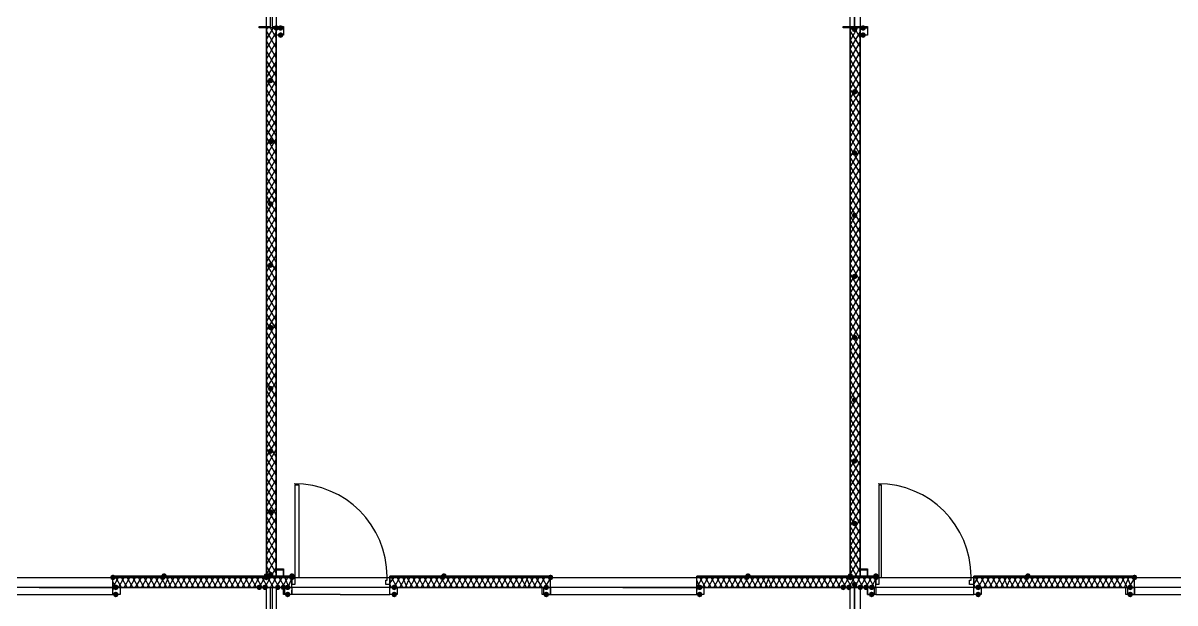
# Model space of a CAD drawing. Header units: millimetres. Extents: x 0 to 420, y 0 to 297.
# Drawn here: x 300.34 to 334.67, y 186.94 to 204.24 of the extents above; entities that cross this region are included whole.
import ezdxf

# ---------------------------------------------------------------- set-up
doc = ezdxf.new("R2010")
doc.units = ezdxf.units.MM
doc.layers.get('0').update_dxf_attribs({"linetype": 'CONTINUOUS'})

msp = doc.modelspace()

# ---------------------------------------------------------------- hatches: boundary and pattern name
at = {"true_color": 0x000007}
for points in [[(307.975, 204.089), (307.950129, 204.029204), (307.890333, 204.004333), (307.830538, 204.029204), (307.805667, 204.089), (307.830537, 204.148796), (307.890333, 204.173667), (307.950129, 204.148796)], [(308.102, 204.089), (308.077129, 204.029204), (308.017333, 204.004333), (307.957538, 204.029204), (307.932667, 204.089), (307.957537, 204.148796), (308.017333, 204.173667), (308.077129, 204.148796)], [(308.102, 203.877333), (308.077129, 203.817537), (308.017333, 203.792667), (307.957538, 203.817537), (307.932667, 203.877333), (307.957537, 203.937129), (308.017333, 203.962), (308.077129, 203.937129)], [(325.204667, 204.046667), (325.179796, 203.986871), (325.12, 203.962), (325.060204, 203.986871), (325.035333, 204.046667), (325.060204, 204.106462), (325.12, 204.131333), (325.179796, 204.106463)], [(325.458667, 204.089), (325.433796, 204.029204), (325.374, 204.004333), (325.314204, 204.029204), (325.289333, 204.089), (325.314204, 204.148796), (325.374, 204.173667), (325.433796, 204.148796)], [(325.458667, 203.877333), (325.433796, 203.817537), (325.374, 203.792667), (325.314204, 203.817537), (325.289333, 203.877333), (325.314204, 203.937129), (325.374, 203.962), (325.433796, 203.937129)], [(307.805667, 202.522667), (307.780796, 202.462871), (307.721, 202.438), (307.661204, 202.462871), (307.636333, 202.522667), (307.661204, 202.582462), (307.721, 202.607333), (307.780796, 202.582463)], [(325.204667, 202.184), (325.179796, 202.124204), (325.12, 202.099333), (325.060204, 202.124204), (325.035333, 202.184), (325.060204, 202.243796), (325.12, 202.268667), (325.179796, 202.243796)], [(307.805667, 200.702333), (307.780796, 200.642537), (307.721, 200.617667), (307.661204, 200.642537), (307.636333, 200.702333), (307.661204, 200.762129), (307.721, 200.787), (307.780796, 200.762129)], [(325.204667, 200.363667), (325.179796, 200.303871), (325.12, 200.279), (325.060204, 200.303871), (325.035333, 200.363667), (325.060204, 200.423462), (325.12, 200.448333), (325.179796, 200.423463)], [(307.805667, 198.839667), (307.780796, 198.779871), (307.721, 198.755), (307.661204, 198.779871), (307.636333, 198.839667), (307.661204, 198.899462), (307.721, 198.924333), (307.780796, 198.899463)], [(325.204667, 198.501), (325.179796, 198.441204), (325.12, 198.416333), (325.060204, 198.441204), (325.035333, 198.501), (325.060204, 198.560796), (325.12, 198.585667), (325.179796, 198.560796)], [(307.805667, 197.019333), (307.780796, 196.959537), (307.721, 196.934667), (307.661204, 196.959537), (307.636333, 197.019333), (307.661204, 197.079129), (307.721, 197.104), (307.780796, 197.079129)], [(325.204667, 196.680667), (325.179796, 196.620871), (325.12, 196.596), (325.060204, 196.620871), (325.035333, 196.680667), (325.060204, 196.740462), (325.12, 196.765333), (325.179796, 196.740463)], [(307.805667, 195.156667), (307.780796, 195.096871), (307.721, 195.072), (307.661204, 195.096871), (307.636333, 195.156667), (307.661204, 195.216462), (307.721, 195.241333), (307.780796, 195.216463)], [(325.204667, 194.860333), (325.179796, 194.800537), (325.12, 194.775667), (325.060204, 194.800537), (325.035333, 194.860333), (325.060204, 194.920129), (325.12, 194.945), (325.179796, 194.920129)], [(307.805667, 193.336333), (307.780796, 193.276537), (307.721, 193.251667), (307.661204, 193.276537), (307.636333, 193.336333), (307.661204, 193.396129), (307.721, 193.421), (307.780796, 193.396129)], [(325.204667, 192.997667), (325.179796, 192.937871), (325.12, 192.913), (325.060204, 192.937871), (325.035333, 192.997667), (325.060204, 193.057462), (325.12, 193.082333), (325.179796, 193.057463)], [(307.805667, 191.473667), (307.780796, 191.413871), (307.721, 191.389), (307.661204, 191.413871), (307.636333, 191.473667), (307.661204, 191.533462), (307.721, 191.558333), (307.780796, 191.533463)], [(325.204667, 191.177333), (325.179796, 191.117537), (325.12, 191.092667), (325.060204, 191.117537), (325.035333, 191.177333), (325.060204, 191.237129), (325.12, 191.262), (325.179796, 191.237129)], [(307.805667, 189.653333), (307.780796, 189.593537), (307.721, 189.568667), (307.661204, 189.593537), (307.636333, 189.653333), (307.661204, 189.713129), (307.721, 189.738), (307.780796, 189.713129)], [(325.204667, 189.314667), (325.179796, 189.254871), (325.12, 189.23), (325.060204, 189.254871), (325.035333, 189.314667), (325.060204, 189.374462), (325.12, 189.399333), (325.179796, 189.374463)], [(303.106667, 187.706), (303.081796, 187.646204), (303.022, 187.621333), (302.962204, 187.646204), (302.937333, 187.706), (302.962204, 187.765796), (303.022, 187.790667), (303.081796, 187.765796)], [(307.805667, 187.790667), (307.780796, 187.730871), (307.721, 187.706), (307.661204, 187.730871), (307.636333, 187.790667), (307.661204, 187.850462), (307.721, 187.875333), (307.780796, 187.850463)], [(303.191333, 187.409667), (303.166462, 187.349871), (303.106667, 187.325), (303.046871, 187.349871), (303.022, 187.409667), (303.046871, 187.469462), (303.106667, 187.494333), (303.166462, 187.469463)], [(307.467, 187.409667), (307.442129, 187.349871), (307.382333, 187.325), (307.322538, 187.349871), (307.297667, 187.409667), (307.322537, 187.469462), (307.382333, 187.494333), (307.442129, 187.469463)], [(307.636333, 187.409667), (307.611463, 187.349871), (307.551667, 187.325), (307.491871, 187.349871), (307.467, 187.409667), (307.491871, 187.469462), (307.551667, 187.494333), (307.611462, 187.469463)], [(308.017333, 187.409667), (307.992462, 187.349871), (307.932667, 187.325), (307.872871, 187.349871), (307.848, 187.409667), (307.872871, 187.469462), (307.932667, 187.494333), (307.992462, 187.469463)], [(308.186667, 187.409667), (308.161796, 187.349871), (308.102, 187.325), (308.042204, 187.349871), (308.017333, 187.409667), (308.042204, 187.469462), (308.102, 187.494333), (308.161796, 187.469463)], [(308.313667, 187.409667), (308.288796, 187.349871), (308.229, 187.325), (308.169204, 187.349871), (308.144333, 187.409667), (308.169204, 187.469462), (308.229, 187.494333), (308.288796, 187.469463)], [(311.488667, 187.409667), (311.463796, 187.349871), (311.404, 187.325), (311.344204, 187.349871), (311.319333, 187.409667), (311.344204, 187.469462), (311.404, 187.494333), (311.463796, 187.469463)], [(316.018333, 187.409667), (315.993463, 187.349871), (315.933667, 187.325), (315.873871, 187.349871), (315.849, 187.409667), (315.873871, 187.469462), (315.933667, 187.494333), (315.993462, 187.469463)], [(320.590333, 187.409667), (320.565463, 187.349871), (320.505667, 187.325), (320.445871, 187.349871), (320.421, 187.409667), (320.445871, 187.469462), (320.505667, 187.494333), (320.565462, 187.469463)], [(324.866, 187.409667), (324.841129, 187.349871), (324.781333, 187.325), (324.721537, 187.349871), (324.696667, 187.409667), (324.721537, 187.469462), (324.781333, 187.494333), (324.841129, 187.469463)], [(325.035333, 187.409667), (325.010463, 187.349871), (324.950667, 187.325), (324.890871, 187.349871), (324.866, 187.409667), (324.890871, 187.469462), (324.950667, 187.494333), (325.010462, 187.469463)], [(325.204667, 187.494333), (325.179796, 187.434537), (325.12, 187.409667), (325.060204, 187.434537), (325.035333, 187.494333), (325.060204, 187.554129), (325.12, 187.579), (325.179796, 187.554129)], [(325.374, 187.409667), (325.349129, 187.349871), (325.289333, 187.325), (325.229537, 187.349871), (325.204667, 187.409667), (325.229537, 187.469462), (325.289333, 187.494333), (325.349129, 187.469463)], [(325.543333, 187.409667), (325.518463, 187.349871), (325.458667, 187.325), (325.398871, 187.349871), (325.374, 187.409667), (325.398871, 187.469462), (325.458667, 187.494333), (325.518462, 187.469463)], [(325.712667, 187.409667), (325.687796, 187.349871), (325.628, 187.325), (325.568204, 187.349871), (325.543333, 187.409667), (325.568204, 187.469462), (325.628, 187.494333), (325.687796, 187.469463)], [(328.887667, 187.409667), (328.862796, 187.349871), (328.803, 187.325), (328.743204, 187.349871), (328.718333, 187.409667), (328.743204, 187.469462), (328.803, 187.494333), (328.862796, 187.469463)], [(333.417333, 187.409667), (333.392462, 187.349871), (333.332667, 187.325), (333.272871, 187.349871), (333.248, 187.409667), (333.272871, 187.469462), (333.332667, 187.494333), (333.392462, 187.469463)], [(303.191333, 187.198), (303.166462, 187.138204), (303.106667, 187.113333), (303.046871, 187.138204), (303.022, 187.198), (303.046871, 187.257796), (303.106667, 187.282667), (303.166462, 187.257796)], [(308.313667, 187.198), (308.288796, 187.138204), (308.229, 187.113333), (308.169204, 187.138204), (308.144333, 187.198), (308.169204, 187.257796), (308.229, 187.282667), (308.288796, 187.257796)], [(311.488667, 187.198), (311.463796, 187.138204), (311.404, 187.113333), (311.344204, 187.138204), (311.319333, 187.198), (311.344204, 187.257796), (311.404, 187.282667), (311.463796, 187.257796)], [(316.018333, 187.198), (315.993463, 187.138204), (315.933667, 187.113333), (315.873871, 187.138204), (315.849, 187.198), (315.873871, 187.257796), (315.933667, 187.282667), (315.993462, 187.257796)], [(320.590333, 187.198), (320.565463, 187.138204), (320.505667, 187.113333), (320.445871, 187.138204), (320.421, 187.198), (320.445871, 187.257796), (320.505667, 187.282667), (320.565462, 187.257796)], [(325.712667, 187.198), (325.687796, 187.138204), (325.628, 187.113333), (325.568204, 187.138204), (325.543333, 187.198), (325.568204, 187.257796), (325.628, 187.282667), (325.687796, 187.257796)], [(328.887667, 187.198), (328.862796, 187.138204), (328.803, 187.113333), (328.743204, 187.138204), (328.718333, 187.198), (328.743204, 187.257796), (328.803, 187.282667), (328.862796, 187.257796)], [(333.417333, 187.198), (333.392462, 187.138204), (333.332667, 187.113333), (333.272871, 187.138204), (333.248, 187.198), (333.272871, 187.257796), (333.332667, 187.282667), (333.392462, 187.257796)]]:
    msp.add_hatch(color=0, dxfattribs=at).paths.add_polyline_path(points, flags=0)
h = msp.add_hatch(color=0, dxfattribs=at)
h.paths.add_polyline_path([(307.594, 187.748333), (303.022, 187.748333), (307.594, 187.706)], flags=0)
h.paths.add_polyline_path([(303.022, 187.748333), (307.594, 187.706), (303.022, 187.706)], flags=0)
at = {"true_color": 0x0000fe}
for points in [[(304.588333, 187.706), (304.563463, 187.646204), (304.503667, 187.621333), (304.443871, 187.646204), (304.419, 187.706), (304.443871, 187.765796), (304.503667, 187.790667), (304.563462, 187.765796)], [(304.630667, 187.748333), (304.605796, 187.688537), (304.546, 187.663667), (304.486204, 187.688537), (304.461333, 187.748333), (304.486204, 187.808129), (304.546, 187.833), (304.605796, 187.808129)], [(307.678667, 187.748333), (307.653796, 187.688537), (307.594, 187.663667), (307.534204, 187.688537), (307.509333, 187.748333), (307.534204, 187.808129), (307.594, 187.833), (307.653796, 187.808129)], [(307.678667, 187.748333), (307.653796, 187.688537), (307.594, 187.663667), (307.534204, 187.688537), (307.509333, 187.748333), (307.534204, 187.808129), (307.594, 187.833), (307.653796, 187.808129)], [(307.678667, 187.706), (307.653796, 187.646204), (307.594, 187.621333), (307.534204, 187.646204), (307.509333, 187.706), (307.534204, 187.765796), (307.594, 187.790667), (307.653796, 187.765796)], [(307.678667, 187.706), (307.653796, 187.646204), (307.594, 187.621333), (307.534204, 187.646204), (307.509333, 187.706), (307.534204, 187.765796), (307.594, 187.790667), (307.653796, 187.765796)], [(307.678667, 187.706), (307.653796, 187.646204), (307.594, 187.621333), (307.534204, 187.646204), (307.509333, 187.706), (307.534204, 187.765796), (307.594, 187.790667), (307.653796, 187.765796)], [(308.440667, 187.748333), (308.415796, 187.688537), (308.356, 187.663667), (308.296204, 187.688537), (308.271333, 187.748333), (308.296204, 187.808129), (308.356, 187.833), (308.415796, 187.808129)], [(308.440667, 187.706), (308.415796, 187.646204), (308.356, 187.621333), (308.296204, 187.646204), (308.271333, 187.706), (308.296204, 187.765796), (308.356, 187.790667), (308.415796, 187.765796)], [(312.928, 187.706), (312.903129, 187.646204), (312.843333, 187.621333), (312.783537, 187.646204), (312.758667, 187.706), (312.783537, 187.765796), (312.843333, 187.790667), (312.903129, 187.765796)], [(312.970333, 187.748333), (312.945463, 187.688537), (312.885667, 187.663667), (312.825871, 187.688537), (312.801, 187.748333), (312.825871, 187.808129), (312.885667, 187.833), (312.945462, 187.808129)], [(316.145333, 187.706), (316.120463, 187.646204), (316.060667, 187.621333), (316.000871, 187.646204), (315.976, 187.706), (316.000871, 187.765796), (316.060667, 187.790667), (316.120462, 187.765796)], [(316.145333, 187.706), (316.120463, 187.646204), (316.060667, 187.621333), (316.000871, 187.646204), (315.976, 187.706), (316.000871, 187.765796), (316.060667, 187.790667), (316.120462, 187.765796)], [(321.987333, 187.706), (321.962463, 187.646204), (321.902667, 187.621333), (321.842871, 187.646204), (321.818, 187.706), (321.842871, 187.765796), (321.902667, 187.790667), (321.962462, 187.765796)], [(322.029667, 187.748333), (322.004796, 187.688537), (321.945, 187.663667), (321.885204, 187.688537), (321.860333, 187.748333), (321.885204, 187.808129), (321.945, 187.833), (322.004796, 187.808129)], [(325.077667, 187.748333), (325.052796, 187.688537), (324.993, 187.663667), (324.933204, 187.688537), (324.908333, 187.748333), (324.933204, 187.808129), (324.993, 187.833), (325.052796, 187.808129)], [(325.077667, 187.748333), (325.052796, 187.688537), (324.993, 187.663667), (324.933204, 187.688537), (324.908333, 187.748333), (324.933204, 187.808129), (324.993, 187.833), (325.052796, 187.808129)], [(325.077667, 187.706), (325.052796, 187.646204), (324.993, 187.621333), (324.933204, 187.646204), (324.908333, 187.706), (324.933204, 187.765796), (324.993, 187.790667), (325.052796, 187.765796)], [(325.077667, 187.706), (325.052796, 187.646204), (324.993, 187.621333), (324.933204, 187.646204), (324.908333, 187.706), (324.933204, 187.765796), (324.993, 187.790667), (325.052796, 187.765796)], [(325.077667, 187.706), (325.052796, 187.646204), (324.993, 187.621333), (324.933204, 187.646204), (324.908333, 187.706), (324.933204, 187.765796), (324.993, 187.790667), (325.052796, 187.765796)], [(325.839667, 187.748333), (325.814796, 187.688537), (325.755, 187.663667), (325.695204, 187.688537), (325.670333, 187.748333), (325.695204, 187.808129), (325.755, 187.833), (325.814796, 187.808129)], [(325.839667, 187.706), (325.814796, 187.646204), (325.755, 187.621333), (325.695204, 187.646204), (325.670333, 187.706), (325.695204, 187.765796), (325.755, 187.790667), (325.814796, 187.765796)], [(330.327, 187.706), (330.302129, 187.646204), (330.242333, 187.621333), (330.182538, 187.646204), (330.157667, 187.706), (330.182537, 187.765796), (330.242333, 187.790667), (330.302129, 187.765796)], [(330.369333, 187.748333), (330.344462, 187.688537), (330.284667, 187.663667), (330.224871, 187.688537), (330.2, 187.748333), (330.224871, 187.808129), (330.284667, 187.833), (330.344462, 187.808129)], [(333.544333, 187.706), (333.519462, 187.646204), (333.459667, 187.621333), (333.399871, 187.646204), (333.375, 187.706), (333.399871, 187.765796), (333.459667, 187.790667), (333.519462, 187.765796)], [(333.544333, 187.706), (333.519462, 187.646204), (333.459667, 187.621333), (333.399871, 187.646204), (333.375, 187.706), (333.399871, 187.765796), (333.459667, 187.790667), (333.519462, 187.765796)]]:
    msp.add_hatch(color=0, dxfattribs=at).paths.add_polyline_path(points, flags=0)
at = {"true_color": 0x000007}
h = msp.add_hatch(color=0, dxfattribs=at)
h.paths.add_polyline_path([(308.356, 187.748333), (307.594, 187.748333), (308.356, 187.706)], flags=0)
h.paths.add_polyline_path([(307.594, 187.748333), (308.356, 187.706), (307.594, 187.706)], flags=0)
h = msp.add_hatch(color=0, dxfattribs=at)
h.paths.add_polyline_path([(316.060667, 187.748333), (311.277, 187.748333), (316.060667, 187.706)], flags=0)
h.paths.add_polyline_path([(311.277, 187.748333), (316.060667, 187.706), (311.277, 187.706)], flags=0)
h = msp.add_hatch(color=0, dxfattribs=at)
h.paths.add_polyline_path([(324.993, 187.748333), (320.421, 187.748333), (324.993, 187.706)], flags=0)
h.paths.add_polyline_path([(320.421, 187.748333), (324.993, 187.706), (320.421, 187.706)], flags=0)
h = msp.add_hatch(color=0, dxfattribs=at)
h.paths.add_polyline_path([(325.755, 187.748333), (324.993, 187.748333), (325.755, 187.706)], flags=0)
h.paths.add_polyline_path([(324.993, 187.748333), (325.755, 187.706), (324.993, 187.706)], flags=0)
h = msp.add_hatch(color=0, dxfattribs=at)
h.paths.add_polyline_path([(333.459667, 187.748333), (328.676, 187.748333), (333.459667, 187.706)], flags=0)
h.paths.add_polyline_path([(328.676, 187.748333), (333.459667, 187.706), (328.676, 187.706)], flags=0)

# ---------------------------------------------------------------- linework, layer by layer
at = {"color": 0, "true_color": 0x000007}
for points in [[(290.491333, 187.706), (307.594, 187.706), (307.594, 222.207667), (290.491333, 222.207667)], [(307.890333, 187.706), (324.993, 187.706), (324.993, 222.207667), (307.890333, 222.207667)], [(342.392, 187.706), (342.392, 222.207667), (325.289333, 222.207667), (325.289333, 187.706)], [(308.102, 204.089), (307.382333, 204.089), (307.382333, 204.131333), (307.721, 204.131333), (307.721, 204.766333), (307.382333, 204.766333), (307.382333, 204.808667), (308.102, 204.808667), (308.102, 204.766333), (307.763333, 204.766333), (307.763333, 204.131333), (308.102, 204.131333)], [(325.501, 204.089), (324.781333, 204.089), (324.781333, 204.131333), (325.12, 204.131333), (325.12, 204.766333), (324.781333, 204.766333), (324.781333, 204.808667), (325.501, 204.808667), (325.501, 204.766333), (325.12, 204.766333), (325.12, 204.131333), (325.501, 204.131333)], [(308.102, 203.877333), (307.890333, 203.877333), (307.890333, 204.089), (308.102, 204.089), (308.102, 203.877333), (307.890333, 203.877333), (307.890333, 204.089), (308.102, 204.089)], [(325.501, 203.877333), (325.289333, 203.877333), (325.289333, 204.089), (325.501, 204.089), (325.501, 203.877333), (325.289333, 203.877333), (325.289333, 204.089), (325.501, 204.089)], [(308.440667, 190.457667), (308.440667, 187.706), (308.567667, 187.706), (308.567667, 190.457667)], [(325.839667, 190.457667), (325.839667, 187.706), (325.924333, 187.706), (325.924333, 190.457667)], [(307.594, 187.748333), (303.022, 187.748333), (307.594, 187.706)], [(303.022, 187.748333), (307.594, 187.706), (303.022, 187.706)], [(303.022, 187.706), (303.022, 187.748333), (307.594, 187.748333), (307.594, 187.706), (303.022, 187.706), (307.594, 187.706), (307.594, 187.748333), (303.022, 187.748333)], [(308.356, 187.748333), (307.594, 187.748333), (308.356, 187.706)], [(307.594, 187.748333), (308.356, 187.706), (307.594, 187.706)], [(308.356, 187.748333), (307.594, 187.748333), (307.594, 187.706), (308.356, 187.706)], [(308.356, 187.748333), (307.594, 187.748333), (307.594, 187.706), (308.356, 187.706)], [(308.102, 187.706), (307.890333, 187.706), (307.890333, 187.96), (308.102, 187.96)], [(308.102, 187.748333), (308.102, 187.917667), (307.890333, 187.917667), (307.890333, 187.748333)], [(316.060667, 187.748333), (311.277, 187.748333), (316.060667, 187.706)], [(311.277, 187.748333), (316.060667, 187.706), (311.277, 187.706)], [(311.277, 187.706), (311.277, 187.748333), (316.060667, 187.748333), (316.060667, 187.706), (311.277, 187.706), (316.060667, 187.706), (316.060667, 187.748333), (311.277, 187.748333)], [(324.993, 187.748333), (320.421, 187.748333), (324.993, 187.706)], [(320.421, 187.748333), (324.993, 187.706), (320.421, 187.706)], [(320.421, 187.706), (320.421, 187.748333), (324.993, 187.748333), (324.993, 187.706), (320.421, 187.706), (324.993, 187.706), (324.993, 187.748333), (320.421, 187.748333)], [(325.755, 187.748333), (324.993, 187.748333), (325.755, 187.706)], [(324.993, 187.748333), (325.755, 187.706), (324.993, 187.706)], [(325.755, 187.748333), (324.993, 187.748333), (324.993, 187.706), (325.755, 187.706)], [(325.755, 187.748333), (324.993, 187.748333), (324.993, 187.706), (325.755, 187.706)], [(325.501, 187.706), (325.289333, 187.706), (325.289333, 187.96), (325.501, 187.96)], [(325.501, 187.748333), (325.501, 187.917667), (325.289333, 187.917667), (325.289333, 187.748333)], [(333.459667, 187.748333), (328.676, 187.748333), (333.459667, 187.706)], [(328.676, 187.748333), (333.459667, 187.706), (328.676, 187.706)], [(328.676, 187.706), (328.676, 187.748333), (333.459667, 187.748333), (333.459667, 187.706), (328.676, 187.706), (333.459667, 187.706), (333.459667, 187.748333), (328.676, 187.748333)], [(307.594, 187.409667), (290.491333, 187.409667), (290.491333, 176.276), (307.594, 176.276)], [(308.102, 186.69), (307.382333, 186.69), (307.382333, 186.732333), (307.721, 186.732333), (307.721, 187.409667), (307.382333, 187.409667), (308.102, 187.409667), (307.763333, 187.409667), (307.763333, 186.732333), (308.102, 186.732333)], [(324.993, 176.276), (324.993, 187.409667), (307.890333, 187.409667), (307.890333, 176.276)], [(308.356, 187.494333), (308.356, 187.706), (308.440667, 187.706), (308.440667, 187.621333), (308.440667, 187.494333)], [(308.356, 187.706), (308.356, 187.494333)], [(311.15, 187.494333), (311.15, 187.621333), (311.192333, 187.621333), (311.192333, 187.706), (311.277, 187.706), (311.277, 187.494333)], [(311.277, 187.706), (311.277, 187.494333)], [(311.488667, 187.198), (311.277, 187.198), (311.277, 187.409667), (311.488667, 187.409667), (311.488667, 187.198), (311.277, 187.198), (311.277, 187.409667), (311.488667, 187.409667)], [(315.806667, 187.409667), (316.060667, 187.409667), (316.060667, 187.198), (315.806667, 187.198)], [(315.849, 187.409667), (315.849, 187.198), (316.060667, 187.198), (316.060667, 187.409667)], [(325.501, 186.69), (324.781333, 186.69), (324.781333, 186.732333), (325.12, 186.732333), (325.12, 187.409667), (324.781333, 187.409667), (325.501, 187.409667), (325.12, 187.409667), (325.12, 186.732333), (325.501, 186.732333)], [(325.289333, 187.409667), (325.289333, 176.276), (342.392, 176.276), (342.392, 187.409667)], [(325.755, 187.198), (325.501, 187.198), (325.501, 187.409667), (325.755, 187.409667)], [(325.712667, 187.198), (325.712667, 187.409667), (325.501, 187.409667), (325.501, 187.198)], [(325.755, 187.494333), (325.755, 187.706), (325.839667, 187.706), (325.839667, 187.621333), (325.839667, 187.494333)], [(325.755, 187.706), (325.755, 187.494333)], [(328.549, 187.494333), (328.549, 187.621333), (328.591333, 187.621333), (328.591333, 187.706), (328.676, 187.706), (328.676, 187.494333)], [(328.676, 187.706), (328.676, 187.494333)], [(328.887667, 187.198), (328.676, 187.198), (328.676, 187.409667), (328.887667, 187.409667), (328.887667, 187.198), (328.676, 187.198), (328.676, 187.409667), (328.887667, 187.409667)], [(333.205667, 187.409667), (333.459667, 187.409667), (333.459667, 187.198), (333.205667, 187.198)], [(333.248, 187.409667), (333.248, 187.198), (333.459667, 187.198), (333.459667, 187.409667)]]:
    msp.add_lwpolyline(points, close=True, dxfattribs=at)
for points in [[(307.721, 204.089), (307.721, 204.808667)], [(325.12, 204.089), (325.12, 204.808667)], [(307.382333, 204.089), (307.382333, 204.131333)], [(307.551667, 204.089), (307.551667, 204.131333)], [(307.594, 204.046667), (307.636333, 204.089)], [(307.594, 203.750333), (307.805667, 204.089)], [(307.890333, 187.706), (307.890333, 204.089), (307.594, 204.089), (307.594, 187.706)], [(307.890333, 203.496333), (307.594, 204.004333)], [(307.594, 203.454), (307.890333, 203.962)], [(307.890333, 203.792667), (307.721, 204.089)], [(307.932667, 204.089), (307.932667, 204.131333)], [(308.102, 204.089), (308.102, 204.131333)], [(324.781333, 204.089), (324.781333, 204.131333)], [(324.950667, 204.089), (324.950667, 204.131333)], [(324.993, 204.004333), (325.035333, 204.089)], [(324.993, 203.708), (325.204667, 204.089)], [(325.289333, 187.706), (325.289333, 204.089), (324.993, 204.089), (324.993, 187.706)], [(325.289333, 203.538667), (324.993, 204.004333)], [(324.993, 203.454), (325.289333, 203.962)], [(325.289333, 203.792667), (325.12, 204.089)], [(325.289333, 204.089), (325.289333, 204.131333)], [(325.458667, 204.089), (325.458667, 204.131333)], [(307.890333, 203.2), (307.594, 203.708)], [(307.594, 203.157667), (307.890333, 203.665667)], [(325.289333, 203.242333), (324.993, 203.750333)], [(324.993, 203.157667), (325.289333, 203.665667)], [(307.890333, 202.903667), (307.594, 203.411667)], [(307.594, 202.861333), (307.890333, 203.369333)], [(325.289333, 202.946), (324.993, 203.454)], [(324.993, 202.861333), (325.289333, 203.369333)], [(307.890333, 202.649667), (307.594, 203.115333)], [(307.594, 202.607333), (307.890333, 203.073)], [(307.890333, 202.353333), (307.594, 202.861333)], [(325.289333, 202.649667), (324.993, 203.157667)], [(324.993, 202.565), (325.289333, 203.073)], [(325.289333, 202.353333), (324.993, 202.861333)], [(307.594, 202.311), (307.890333, 202.819)], [(307.890333, 202.057), (307.594, 202.565)], [(307.594, 202.014667), (307.890333, 202.522667)], [(324.993, 202.268667), (325.289333, 202.776667)], [(325.289333, 202.057), (324.993, 202.565)], [(307.890333, 201.760667), (307.594, 202.268667)], [(307.594, 201.718333), (307.890333, 202.226333)], [(324.993, 201.972333), (325.289333, 202.480333)], [(325.289333, 201.803), (324.993, 202.268667)], [(324.993, 201.718333), (325.289333, 202.184)], [(307.890333, 201.464333), (307.594, 201.972333)], [(307.594, 201.422), (307.890333, 201.93)], [(325.289333, 201.506667), (324.993, 202.014667)], [(324.993, 201.422), (325.289333, 201.93)], [(307.890333, 201.168), (307.594, 201.676)], [(307.594, 201.125667), (307.890333, 201.633667)], [(325.289333, 201.210333), (324.993, 201.718333)], [(324.993, 201.125667), (325.289333, 201.633667)], [(307.890333, 200.871667), (307.594, 201.379667)], [(307.594, 200.871667), (307.890333, 201.337333)], [(325.289333, 200.914), (324.993, 201.422)], [(324.993, 200.829333), (325.289333, 201.337333)], [(307.594, 200.575333), (307.890333, 201.083333)], [(307.890333, 200.617667), (307.594, 201.083333)], [(307.890333, 200.321333), (307.594, 200.829333)], [(307.594, 200.279), (307.890333, 200.787)], [(325.289333, 200.617667), (324.993, 201.125667)], [(324.993, 200.533), (325.289333, 201.041)], [(325.289333, 200.321333), (324.993, 200.829333)], [(307.890333, 200.025), (307.594, 200.533)], [(307.594, 199.982667), (307.890333, 200.490667)], [(324.993, 200.236667), (325.289333, 200.744667)], [(325.289333, 200.025), (324.993, 200.533)], [(324.993, 199.940333), (325.289333, 200.448333)], [(307.890333, 199.728667), (307.594, 200.236667)], [(307.594, 199.686333), (307.890333, 200.194333)], [(325.289333, 199.771), (324.993, 200.236667)], [(324.993, 199.686333), (325.289333, 200.152)], [(307.890333, 199.432333), (307.594, 199.940333)], [(307.594, 199.39), (307.890333, 199.898)], [(325.289333, 199.474667), (324.993, 199.982667)], [(324.993, 199.39), (325.289333, 199.898)], [(307.890333, 199.136), (307.594, 199.644)], [(307.594, 199.093667), (307.890333, 199.601667)], [(325.289333, 199.178333), (324.993, 199.686333)], [(324.993, 199.093667), (325.289333, 199.601667)], [(307.890333, 198.882), (307.594, 199.347667)], [(307.594, 198.839667), (307.890333, 199.305333)], [(307.890333, 198.585667), (307.594, 199.093667)], [(325.289333, 198.882), (324.993, 199.39)], [(324.993, 198.797333), (325.289333, 199.305333)], [(325.289333, 198.585667), (324.993, 199.093667)], [(307.594, 198.543333), (307.890333, 199.051333)], [(307.890333, 198.289333), (307.594, 198.797333)], [(307.594, 198.247), (307.890333, 198.755)], [(324.993, 198.501), (325.289333, 199.009)], [(325.289333, 198.289333), (324.993, 198.797333)], [(307.890333, 197.993), (307.594, 198.501)], [(307.594, 197.950667), (307.890333, 198.458667)], [(324.993, 198.204667), (325.289333, 198.712667)], [(325.289333, 197.993), (324.993, 198.501)], [(324.993, 197.950667), (325.289333, 198.416333)], [(307.890333, 197.696667), (307.594, 198.204667)], [(307.594, 197.654333), (307.890333, 198.162333)], [(325.289333, 197.739), (324.993, 198.247)], [(324.993, 197.654333), (325.289333, 198.162333)], [(307.890333, 197.400333), (307.594, 197.908333)], [(307.594, 197.358), (307.890333, 197.866)], [(325.289333, 197.442667), (324.993, 197.950667)], [(324.993, 197.358), (325.289333, 197.866)], [(307.890333, 197.104), (307.594, 197.612)], [(307.594, 197.104), (307.890333, 197.569667)], [(325.289333, 197.146333), (324.993, 197.654333)], [(324.993, 197.061667), (325.289333, 197.569667)], [(325.289333, 196.85), (324.993, 197.358)], [(307.594, 196.807667), (307.890333, 197.315667)], [(307.890333, 196.85), (307.594, 197.315667)], [(307.890333, 196.553667), (307.594, 197.061667)], [(307.594, 196.511333), (307.890333, 197.019333)], [(324.993, 196.765333), (325.289333, 197.273333)], [(325.289333, 196.553667), (324.993, 197.061667)], [(307.890333, 196.257333), (307.594, 196.765333)], [(307.594, 196.215), (307.890333, 196.723)], [(324.993, 196.469), (325.289333, 196.977)], [(325.289333, 196.257333), (324.993, 196.765333)], [(324.993, 196.172667), (325.289333, 196.680667)], [(307.890333, 195.961), (307.594, 196.469)], [(307.594, 195.918667), (307.890333, 196.426667)], [(325.289333, 196.003333), (324.993, 196.469)], [(324.993, 195.918667), (325.289333, 196.384333)], [(307.890333, 195.664667), (307.594, 196.172667)], [(307.594, 195.622333), (307.890333, 196.130333)], [(325.289333, 195.707), (324.993, 196.215)], [(324.993, 195.622333), (325.289333, 196.130333)], [(307.890333, 195.368333), (307.594, 195.876333)], [(307.594, 195.326), (307.890333, 195.834)], [(325.289333, 195.410667), (324.993, 195.918667)], [(324.993, 195.326), (325.289333, 195.834)], [(307.890333, 195.114333), (307.594, 195.58)], [(307.594, 195.072), (307.890333, 195.537667)], [(307.890333, 194.818), (307.594, 195.326)], [(325.289333, 195.114333), (324.993, 195.622333)], [(324.993, 195.029667), (325.289333, 195.537667)], [(325.289333, 194.818), (324.993, 195.326)], [(307.594, 194.775667), (307.890333, 195.283667)], [(307.890333, 194.521667), (307.594, 195.029667)], [(307.594, 194.479333), (307.890333, 194.987333)], [(324.993, 194.733333), (325.289333, 195.241333)], [(325.289333, 194.521667), (324.993, 195.029667)], [(307.890333, 194.225333), (307.594, 194.733333)], [(307.594, 194.183), (307.890333, 194.691)], [(324.993, 194.437), (325.289333, 194.945)], [(325.289333, 194.225333), (324.993, 194.733333)], [(324.993, 194.183), (325.289333, 194.648667)], [(307.890333, 193.929), (307.594, 194.437)], [(307.594, 193.886667), (307.890333, 194.394667)], [(325.289333, 193.971333), (324.993, 194.479333)], [(324.993, 193.886667), (325.289333, 194.394667)], [(307.890333, 193.632667), (307.594, 194.140667)], [(307.594, 193.590333), (307.890333, 194.098333)], [(325.289333, 193.675), (324.993, 194.183)], [(324.993, 193.590333), (325.289333, 194.098333)], [(307.890333, 193.336333), (307.594, 193.844333)], [(307.594, 193.336333), (307.890333, 193.802)], [(325.289333, 193.378667), (324.993, 193.886667)], [(324.993, 193.294), (325.289333, 193.802)], [(325.289333, 193.082333), (324.993, 193.590333)], [(307.594, 193.04), (307.890333, 193.548)], [(307.890333, 193.082333), (307.594, 193.548)], [(307.890333, 192.786), (307.594, 193.294)], [(307.594, 192.743667), (307.890333, 193.251667)], [(324.993, 192.997667), (325.289333, 193.505667)], [(325.289333, 192.786), (324.993, 193.294)], [(307.890333, 192.489667), (307.594, 192.997667)], [(307.594, 192.447333), (307.890333, 192.955333)], [(324.993, 192.701333), (325.289333, 193.209333)], [(325.289333, 192.489667), (324.993, 192.997667)], [(324.993, 192.405), (325.289333, 192.913)], [(307.890333, 192.193333), (307.594, 192.701333)], [(307.594, 192.151), (307.890333, 192.659)], [(325.289333, 192.235667), (324.993, 192.701333)], [(324.993, 192.151), (325.289333, 192.616667)], [(307.890333, 191.897), (307.594, 192.405)], [(307.594, 191.854667), (307.890333, 192.362667)], [(325.289333, 191.939333), (324.993, 192.447333)], [(324.993, 191.854667), (325.289333, 192.362667)], [(307.890333, 191.600667), (307.594, 192.108667)], [(307.594, 191.558333), (307.890333, 192.066333)], [(325.289333, 191.643), (324.993, 192.151)], [(324.993, 191.558333), (325.289333, 192.066333)], [(307.890333, 191.304333), (307.594, 191.812333)], [(307.594, 191.304333), (307.890333, 191.77)], [(307.890333, 191.050333), (307.594, 191.558333)], [(325.289333, 191.346667), (324.993, 191.854667)], [(324.993, 191.262), (325.289333, 191.77)], [(325.289333, 191.050333), (324.993, 191.558333)], [(307.594, 191.008), (307.890333, 191.516)], [(307.890333, 190.754), (307.594, 191.262)], [(307.594, 190.711667), (307.890333, 191.219667)], [(324.993, 190.965667), (325.289333, 191.473667)], [(325.289333, 190.754), (324.993, 191.262)], [(324.993, 190.669333), (325.289333, 191.177333)], [(307.890333, 190.457667), (307.594, 190.965667)], [(307.594, 190.415333), (307.890333, 190.923333)], [(325.289333, 190.457667), (324.993, 190.965667)], [(324.993, 190.415333), (325.289333, 190.881)], [(307.890333, 190.161333), (307.594, 190.669333)], [(307.594, 190.119), (307.890333, 190.627)], [(311.192333, 187.727167), (311.178018, 188.010673), (311.135999, 188.285989), (311.067672, 188.551722), (310.97443, 188.806479), (310.857667, 189.048864), (310.718777, 189.277484), (310.559153, 189.490946), (310.380189, 189.687856), (310.183279, 189.86682), (309.969817, 190.026444), (309.741197, 190.165334), (309.498812, 190.282097), (309.244056, 190.375339), (308.978323, 190.443666), (308.703006, 190.485684), (308.4195, 190.5)], [(325.289333, 190.203667), (324.993, 190.669333)], [(324.993, 190.119), (325.289333, 190.627)], [(328.591333, 187.727167), (328.577018, 188.010673), (328.534999, 188.285989), (328.466672, 188.551722), (328.37343, 188.806479), (328.256667, 189.048864), (328.117777, 189.277484), (327.958153, 189.490946), (327.779189, 189.687856), (327.582279, 189.86682), (327.368817, 190.026444), (327.140197, 190.165334), (326.897812, 190.282097), (326.643056, 190.375339), (326.377323, 190.443666), (326.102006, 190.485684), (325.8185, 190.5)], [(307.890333, 189.865), (307.594, 190.373)], [(307.594, 189.822667), (307.890333, 190.330667)], [(325.289333, 189.907333), (324.993, 190.415333)], [(324.993, 189.822667), (325.289333, 190.330667)], [(307.890333, 189.568667), (307.594, 190.076667)], [(307.594, 189.568667), (307.890333, 190.034333)], [(325.289333, 189.611), (324.993, 190.119)], [(324.993, 189.526333), (325.289333, 190.034333)], [(325.289333, 189.314667), (324.993, 189.822667)], [(307.594, 189.272333), (307.890333, 189.780333)], [(307.890333, 189.314667), (307.594, 189.780333)], [(307.890333, 189.018333), (307.594, 189.526333)], [(307.594, 188.976), (307.890333, 189.484)], [(324.993, 189.23), (325.289333, 189.738)], [(325.289333, 189.018333), (324.993, 189.526333)], [(307.890333, 188.722), (307.594, 189.23)], [(307.594, 188.679667), (307.890333, 189.187667)], [(324.993, 188.933667), (325.289333, 189.441667)], [(325.289333, 188.722), (324.993, 189.23)], [(324.993, 188.637333), (325.289333, 189.145333)], [(307.890333, 188.425667), (307.594, 188.933667)], [(307.594, 188.383333), (307.890333, 188.891333)], [(325.289333, 188.468), (324.993, 188.933667)], [(324.993, 188.383333), (325.289333, 188.849)], [(307.890333, 188.129333), (307.594, 188.637333)], [(307.594, 188.087), (307.890333, 188.595)], [(325.289333, 188.171667), (324.993, 188.679667)], [(324.993, 188.087), (325.289333, 188.595)], [(307.890333, 187.833), (307.594, 188.341)], [(307.594, 187.790667), (307.890333, 188.298667)], [(325.289333, 187.875333), (324.993, 188.383333)], [(324.993, 187.790667), (325.289333, 188.298667)], [(307.594, 187.706), (303.022, 187.706), (307.594, 187.748333), (303.022, 187.748333)], [(307.805667, 187.706), (307.594, 188.044667)], [(307.636333, 187.706), (307.594, 187.790667)], [(308.356, 187.748333), (307.594, 187.748333), (308.356, 187.748333), (307.594, 187.706)], [(307.721, 187.706), (307.890333, 188.002333)], [(307.890333, 187.706), (307.890333, 187.748333)], [(308.017333, 187.917667), (308.017333, 187.96)], [(308.017333, 187.706), (308.017333, 187.748333)], [(316.060667, 187.706), (311.277, 187.706), (316.060667, 187.748333), (311.277, 187.748333)], [(324.993, 187.706), (320.421, 187.706), (324.993, 187.748333), (320.421, 187.748333)], [(325.204667, 187.706), (324.993, 188.087)], [(325.035333, 187.706), (324.993, 187.790667)], [(325.755, 187.748333), (324.993, 187.748333), (325.755, 187.748333), (324.993, 187.706)], [(325.12, 187.706), (325.289333, 188.002333)], [(325.374, 187.917667), (325.374, 187.96)], [(325.374, 187.706), (325.374, 187.748333)], [(333.459667, 187.706), (328.676, 187.706), (333.459667, 187.748333), (328.676, 187.748333)], [(300.820667, 187.409667), (298.661667, 187.409667), (298.661667, 187.325)], [(300.820667, 187.409667), (303.022, 187.409667), (303.233667, 187.409667), (303.233667, 187.198), (303.022, 187.198), (303.022, 187.409667), (303.233667, 187.409667), (303.233667, 187.198), (303.022, 187.198), (303.022, 187.409667), (303.022, 187.325)], [(303.022, 187.409667), (303.191333, 187.706)], [(303.022, 187.409667), (303.022, 187.706)], [(303.022, 187.409667), (303.022, 187.706)], [(307.594, 187.706), (303.022, 187.706)], [(303.106667, 187.409667), (303.022, 187.579)], [(303.022, 187.409667), (308.356, 187.409667)], [(303.276, 187.409667), (303.106667, 187.706)], [(303.191333, 187.409667), (303.360667, 187.706)], [(303.445333, 187.409667), (303.276, 187.706)], [(303.360667, 187.409667), (303.53, 187.706)], [(303.614667, 187.409667), (303.445333, 187.706)], [(303.53, 187.409667), (303.699333, 187.706)], [(303.784, 187.409667), (303.614667, 187.706)], [(303.699333, 187.409667), (303.868667, 187.706)], [(303.953333, 187.409667), (303.784, 187.706)], [(303.868667, 187.409667), (304.038, 187.706)], [(304.122667, 187.409667), (303.953333, 187.706)], [(304.038, 187.409667), (304.207333, 187.706)], [(304.292, 187.409667), (304.122667, 187.706)], [(304.207333, 187.409667), (304.376667, 187.706)], [(304.461333, 187.409667), (304.292, 187.706)], [(304.376667, 187.409667), (304.546, 187.706)], [(304.630667, 187.409667), (304.461333, 187.706)], [(304.546, 187.409667), (304.673, 187.706)], [(304.757667, 187.409667), (304.630667, 187.706)], [(304.673, 187.409667), (304.842333, 187.706)], [(304.927, 187.409667), (304.757667, 187.706)], [(304.842333, 187.409667), (305.011667, 187.706)], [(305.096333, 187.409667), (304.927, 187.706)], [(305.011667, 187.409667), (305.181, 187.706)], [(305.265667, 187.409667), (305.096333, 187.706)], [(305.181, 187.409667), (305.350333, 187.706)], [(305.435, 187.409667), (305.265667, 187.706)], [(305.350333, 187.409667), (305.519667, 187.706)], [(305.604333, 187.409667), (305.435, 187.706)], [(305.519667, 187.409667), (305.689, 187.706)], [(305.773667, 187.409667), (305.604333, 187.706)], [(305.689, 187.409667), (305.858333, 187.706)], [(305.943, 187.409667), (305.773667, 187.706)], [(305.858333, 187.409667), (306.027667, 187.706)], [(306.112333, 187.409667), (305.943, 187.706)], [(306.027667, 187.409667), (306.197, 187.706)], [(306.281667, 187.409667), (306.112333, 187.706)], [(306.197, 187.409667), (306.366333, 187.706)], [(306.451, 187.409667), (306.281667, 187.706)], [(306.366333, 187.409667), (306.535667, 187.706)], [(306.620333, 187.409667), (306.451, 187.706)], [(306.535667, 187.409667), (306.705, 187.706)], [(306.789667, 187.409667), (306.620333, 187.706)], [(306.705, 187.409667), (306.874333, 187.706)], [(306.959, 187.409667), (306.789667, 187.706)], [(306.874333, 187.409667), (307.043667, 187.706)], [(307.128333, 187.409667), (306.959, 187.706)], [(307.043667, 187.409667), (307.213, 187.706)], [(307.297667, 187.409667), (307.128333, 187.706)], [(307.213, 187.409667), (307.382333, 187.706)], [(307.467, 187.409667), (307.297667, 187.706)], [(307.382333, 187.409667), (307.551667, 187.706)], [(307.636333, 187.409667), (307.467, 187.706)], [(307.551667, 187.409667), (307.721, 187.706)], [(307.805667, 187.409667), (307.636333, 187.706)], [(307.721, 187.409667), (307.890333, 187.706)], [(307.721, 186.69), (307.721, 187.409667)], [(307.975, 187.409667), (307.805667, 187.706)], [(307.890333, 187.409667), (308.059667, 187.706)], [(308.356, 187.706), (307.890333, 187.706)], [(308.144333, 187.409667), (307.975, 187.706)], [(308.059667, 187.409667), (308.229, 187.706)], [(309.795333, 187.198), (308.356, 187.198), (308.144333, 187.198), (308.144333, 187.409667), (308.356, 187.409667), (308.356, 187.198), (308.102, 187.198), (308.102, 187.409667), (308.356, 187.409667), (308.356, 187.198), (308.356, 187.325)], [(308.271333, 187.409667), (308.144333, 187.706)], [(308.229, 187.409667), (308.356, 187.663667)], [(308.356, 187.621333), (308.271333, 187.706)], [(308.356, 187.409667), (308.356, 187.494333), (308.356, 187.706)], [(308.356, 187.409667), (308.356, 187.494333)], [(309.795333, 187.409667), (308.356, 187.409667), (308.356, 187.325)], [(311.277, 187.325), (311.277, 187.409667), (309.795333, 187.409667)], [(311.277, 187.536667), (311.404, 187.706)], [(311.277, 187.409667), (311.277, 187.494333), (311.277, 187.706)], [(316.060667, 187.706), (311.277, 187.706)], [(311.319333, 187.409667), (311.277, 187.494333)], [(311.277, 187.409667), (311.277, 187.494333)], [(311.277, 187.409667), (316.060667, 187.409667)], [(311.488667, 187.409667), (311.319333, 187.706)], [(311.404, 187.409667), (311.573333, 187.706)], [(311.658, 187.409667), (311.488667, 187.706)], [(311.573333, 187.409667), (311.742667, 187.706)], [(311.785, 187.409667), (311.658, 187.706)], [(311.742667, 187.409667), (311.869667, 187.706)], [(311.954333, 187.409667), (311.785, 187.706)], [(311.869667, 187.409667), (312.039, 187.706)], [(312.123667, 187.409667), (311.954333, 187.706)], [(312.039, 187.409667), (312.208333, 187.706)], [(312.293, 187.409667), (312.123667, 187.706)], [(312.208333, 187.409667), (312.377667, 187.706)], [(312.462333, 187.409667), (312.293, 187.706)], [(312.377667, 187.409667), (312.547, 187.706)], [(312.631667, 187.409667), (312.462333, 187.706)], [(312.547, 187.409667), (312.716333, 187.706)], [(312.801, 187.409667), (312.631667, 187.706)], [(312.716333, 187.409667), (312.885667, 187.706)], [(312.970333, 187.409667), (312.801, 187.706)], [(312.885667, 187.409667), (313.055, 187.706)], [(313.139667, 187.409667), (312.970333, 187.706)], [(313.055, 187.409667), (313.224333, 187.706)], [(313.309, 187.409667), (313.139667, 187.706)], [(313.224333, 187.409667), (313.393667, 187.706)], [(313.478333, 187.409667), (313.309, 187.706)], [(313.393667, 187.409667), (313.563, 187.706)], [(313.647667, 187.409667), (313.478333, 187.706)], [(313.563, 187.409667), (313.732333, 187.706)], [(313.817, 187.409667), (313.647667, 187.706)], [(313.732333, 187.409667), (313.901667, 187.706)], [(313.986333, 187.409667), (313.817, 187.706)], [(313.901667, 187.409667), (314.071, 187.706)], [(314.155667, 187.409667), (313.986333, 187.706)], [(314.071, 187.409667), (314.240333, 187.706)], [(314.325, 187.409667), (314.155667, 187.706)], [(314.240333, 187.409667), (314.409667, 187.706)], [(314.494333, 187.409667), (314.325, 187.706)], [(314.409667, 187.409667), (314.579, 187.706)], [(314.663667, 187.409667), (314.494333, 187.706)], [(314.579, 187.409667), (314.748333, 187.706)], [(314.833, 187.409667), (314.663667, 187.706)], [(314.748333, 187.409667), (314.917667, 187.706)], [(315.002333, 187.409667), (314.833, 187.706)], [(314.917667, 187.409667), (315.087, 187.706)], [(315.171667, 187.409667), (315.002333, 187.706)], [(315.087, 187.409667), (315.256333, 187.706)], [(315.341, 187.409667), (315.171667, 187.706)], [(315.256333, 187.409667), (315.383333, 187.706)], [(315.468, 187.409667), (315.341, 187.706)], [(315.383333, 187.409667), (315.552667, 187.706)], [(315.637333, 187.409667), (315.468, 187.706)], [(315.552667, 187.409667), (315.722, 187.706)], [(315.806667, 187.409667), (315.637333, 187.706)], [(315.722, 187.409667), (315.891333, 187.706)], [(315.976, 187.409667), (315.806667, 187.706)], [(315.891333, 187.409667), (316.060667, 187.663667)], [(316.060667, 187.621333), (315.976, 187.706)], [(316.060667, 187.409667), (316.060667, 187.706)], [(316.060667, 187.409667), (316.060667, 187.706)], [(318.219667, 187.409667), (316.060667, 187.409667), (316.060667, 187.325)], [(318.219667, 187.409667), (320.421, 187.409667), (320.632667, 187.409667), (320.632667, 187.198), (320.421, 187.198), (320.421, 187.409667), (320.632667, 187.409667), (320.632667, 187.198), (320.421, 187.198), (320.421, 187.409667), (320.421, 187.325)], [(320.421, 187.663667), (320.421, 187.706)], [(320.421, 187.409667), (320.590333, 187.706)], [(320.421, 187.409667), (320.421, 187.706)], [(320.421, 187.409667), (320.421, 187.706)], [(324.993, 187.706), (320.421, 187.706)], [(320.505667, 187.409667), (320.421, 187.621333)], [(320.421, 187.409667), (325.755, 187.409667)], [(320.675, 187.409667), (320.505667, 187.706)], [(320.590333, 187.409667), (320.759667, 187.706)], [(320.844333, 187.409667), (320.675, 187.706)], [(320.759667, 187.409667), (320.929, 187.706)], [(321.013667, 187.409667), (320.844333, 187.706)], [(320.929, 187.409667), (321.098333, 187.706)], [(321.183, 187.409667), (321.013667, 187.706)], [(321.098333, 187.409667), (321.267667, 187.706)], [(321.352333, 187.409667), (321.183, 187.706)], [(321.267667, 187.409667), (321.437, 187.706)], [(321.521667, 187.409667), (321.352333, 187.706)], [(321.437, 187.409667), (321.606333, 187.706)], [(321.691, 187.409667), (321.521667, 187.706)], [(321.606333, 187.409667), (321.775667, 187.706)], [(321.860333, 187.409667), (321.691, 187.706)], [(321.775667, 187.409667), (321.945, 187.706)], [(322.029667, 187.409667), (321.860333, 187.706)], [(321.945, 187.409667), (322.114333, 187.706)], [(322.199, 187.409667), (322.029667, 187.706)], [(322.114333, 187.409667), (322.283667, 187.706)], [(322.368333, 187.409667), (322.199, 187.706)], [(322.283667, 187.409667), (322.453, 187.706)], [(322.537667, 187.409667), (322.368333, 187.706)], [(322.453, 187.409667), (322.58, 187.706)], [(322.664667, 187.409667), (322.537667, 187.706)], [(322.58, 187.409667), (322.749333, 187.706)], [(322.834, 187.409667), (322.664667, 187.706)], [(322.749333, 187.409667), (322.918667, 187.706)], [(323.003333, 187.409667), (322.834, 187.706)], [(322.918667, 187.409667), (323.088, 187.706)], [(323.172667, 187.409667), (323.003333, 187.706)], [(323.088, 187.409667), (323.257333, 187.706)], [(323.342, 187.409667), (323.172667, 187.706)], [(323.257333, 187.409667), (323.426667, 187.706)], [(323.511333, 187.409667), (323.342, 187.706)], [(323.426667, 187.409667), (323.596, 187.706)], [(323.680667, 187.409667), (323.511333, 187.706)], [(323.596, 187.409667), (323.765333, 187.706)], [(323.85, 187.409667), (323.680667, 187.706)], [(323.765333, 187.409667), (323.934667, 187.706)], [(324.019333, 187.409667), (323.85, 187.706)], [(323.934667, 187.409667), (324.104, 187.706)], [(324.188667, 187.409667), (324.019333, 187.706)], [(324.104, 187.409667), (324.273333, 187.706)], [(324.358, 187.409667), (324.188667, 187.706)], [(324.273333, 187.409667), (324.442667, 187.706)], [(324.527333, 187.409667), (324.358, 187.706)], [(324.442667, 187.409667), (324.612, 187.706)], [(324.696667, 187.409667), (324.527333, 187.706)], [(324.612, 187.409667), (324.781333, 187.706)], [(324.866, 187.409667), (324.696667, 187.706)], [(324.781333, 187.409667), (324.950667, 187.706)], [(325.035333, 187.409667), (324.866, 187.706)], [(324.950667, 187.409667), (325.12, 187.706)], [(325.204667, 187.409667), (325.035333, 187.706)], [(325.12, 187.409667), (325.289333, 187.706)], [(325.12, 186.69), (325.12, 187.409667)], [(325.374, 187.409667), (325.204667, 187.706)], [(325.289333, 187.409667), (325.458667, 187.706)], [(325.755, 187.706), (325.289333, 187.706)], [(325.543333, 187.409667), (325.374, 187.706)], [(325.458667, 187.409667), (325.628, 187.706)], [(325.712667, 187.409667), (325.543333, 187.706)], [(325.628, 187.409667), (325.755, 187.663667)], [(325.755, 187.663667), (325.712667, 187.706)], [(325.755, 187.409667), (325.755, 187.494333), (325.755, 187.706)], [(325.755, 187.409667), (325.755, 187.494333)], [(327.194333, 187.409667), (325.755, 187.409667), (325.755, 187.325)], [(328.676, 187.325), (328.676, 187.409667), (327.194333, 187.409667)], [(328.676, 187.494333), (328.803, 187.706)], [(328.676, 187.409667), (328.676, 187.494333), (328.676, 187.706)], [(333.459667, 187.706), (328.676, 187.706)], [(328.718333, 187.409667), (328.676, 187.494333)], [(328.676, 187.409667), (328.676, 187.494333)], [(328.676, 187.409667), (333.459667, 187.409667)], [(328.887667, 187.409667), (328.718333, 187.706)], [(328.803, 187.409667), (328.972333, 187.706)], [(329.057, 187.409667), (328.887667, 187.706)], [(328.972333, 187.409667), (329.141667, 187.706)], [(329.226333, 187.409667), (329.057, 187.706)], [(329.141667, 187.409667), (329.311, 187.706)], [(329.395667, 187.409667), (329.226333, 187.706)], [(329.311, 187.409667), (329.480333, 187.706)], [(329.565, 187.409667), (329.395667, 187.706)], [(329.480333, 187.409667), (329.649667, 187.706)], [(329.692, 187.409667), (329.565, 187.706)], [(329.649667, 187.409667), (329.776667, 187.706)], [(329.861333, 187.409667), (329.692, 187.706)], [(329.776667, 187.409667), (329.946, 187.706)], [(330.030667, 187.409667), (329.861333, 187.706)], [(329.946, 187.409667), (330.115333, 187.706)], [(330.2, 187.409667), (330.030667, 187.706)], [(330.115333, 187.409667), (330.284667, 187.706)], [(330.369333, 187.409667), (330.2, 187.706)], [(330.284667, 187.409667), (330.454, 187.706)], [(330.538667, 187.409667), (330.369333, 187.706)], [(330.454, 187.409667), (330.623333, 187.706)], [(330.708, 187.409667), (330.538667, 187.706)], [(330.623333, 187.409667), (330.792667, 187.706)], [(330.877333, 187.409667), (330.708, 187.706)], [(330.792667, 187.409667), (330.962, 187.706)], [(331.046667, 187.409667), (330.877333, 187.706)], [(330.962, 187.409667), (331.131333, 187.706)], [(331.216, 187.409667), (331.046667, 187.706)], [(331.131333, 187.409667), (331.300667, 187.706)], [(331.385333, 187.409667), (331.216, 187.706)], [(331.300667, 187.409667), (331.47, 187.706)], [(331.554667, 187.409667), (331.385333, 187.706)], [(331.47, 187.409667), (331.639333, 187.706)], [(331.724, 187.409667), (331.554667, 187.706)], [(331.639333, 187.409667), (331.808667, 187.706)], [(331.893333, 187.409667), (331.724, 187.706)], [(331.808667, 187.409667), (331.978, 187.706)], [(332.062667, 187.409667), (331.893333, 187.706)], [(331.978, 187.409667), (332.147333, 187.706)], [(332.232, 187.409667), (332.062667, 187.706)], [(332.147333, 187.409667), (332.316667, 187.706)], [(332.401333, 187.409667), (332.232, 187.706)], [(332.316667, 187.409667), (332.486, 187.706)], [(332.570667, 187.409667), (332.401333, 187.706)], [(332.486, 187.409667), (332.655333, 187.706)], [(332.74, 187.409667), (332.570667, 187.706)], [(332.655333, 187.409667), (332.824667, 187.706)], [(332.909333, 187.409667), (332.74, 187.706)], [(332.824667, 187.409667), (332.994, 187.706)], [(333.078667, 187.409667), (332.909333, 187.706)], [(332.994, 187.409667), (333.163333, 187.706)], [(333.248, 187.409667), (333.078667, 187.706)], [(333.163333, 187.409667), (333.290333, 187.706)], [(333.375, 187.409667), (333.248, 187.706)], [(333.290333, 187.409667), (333.459667, 187.663667)], [(333.459667, 187.621333), (333.375, 187.706)], [(333.459667, 187.409667), (333.459667, 187.706)], [(333.459667, 187.409667), (333.459667, 187.706)], [(335.618667, 187.409667), (333.459667, 187.409667), (333.459667, 187.325)], [(298.661667, 187.325), (298.661667, 187.198), (300.820667, 187.198)], [(300.820667, 187.198), (303.022, 187.198), (303.022, 187.325)], [(309.795333, 187.198), (311.277, 187.198), (311.277, 187.325)], [(316.060667, 187.325), (316.060667, 187.198), (318.219667, 187.198)], [(318.219667, 187.198), (320.421, 187.198), (320.421, 187.325)], [(325.755, 187.325), (325.755, 187.198), (327.194333, 187.198)], [(327.194333, 187.198), (328.676, 187.198), (328.676, 187.325)], [(333.459667, 187.325), (333.459667, 187.198), (335.618667, 187.198)]]:
    msp.add_lwpolyline(points, dxfattribs=at)

doc.saveas('drawing.dxf')
